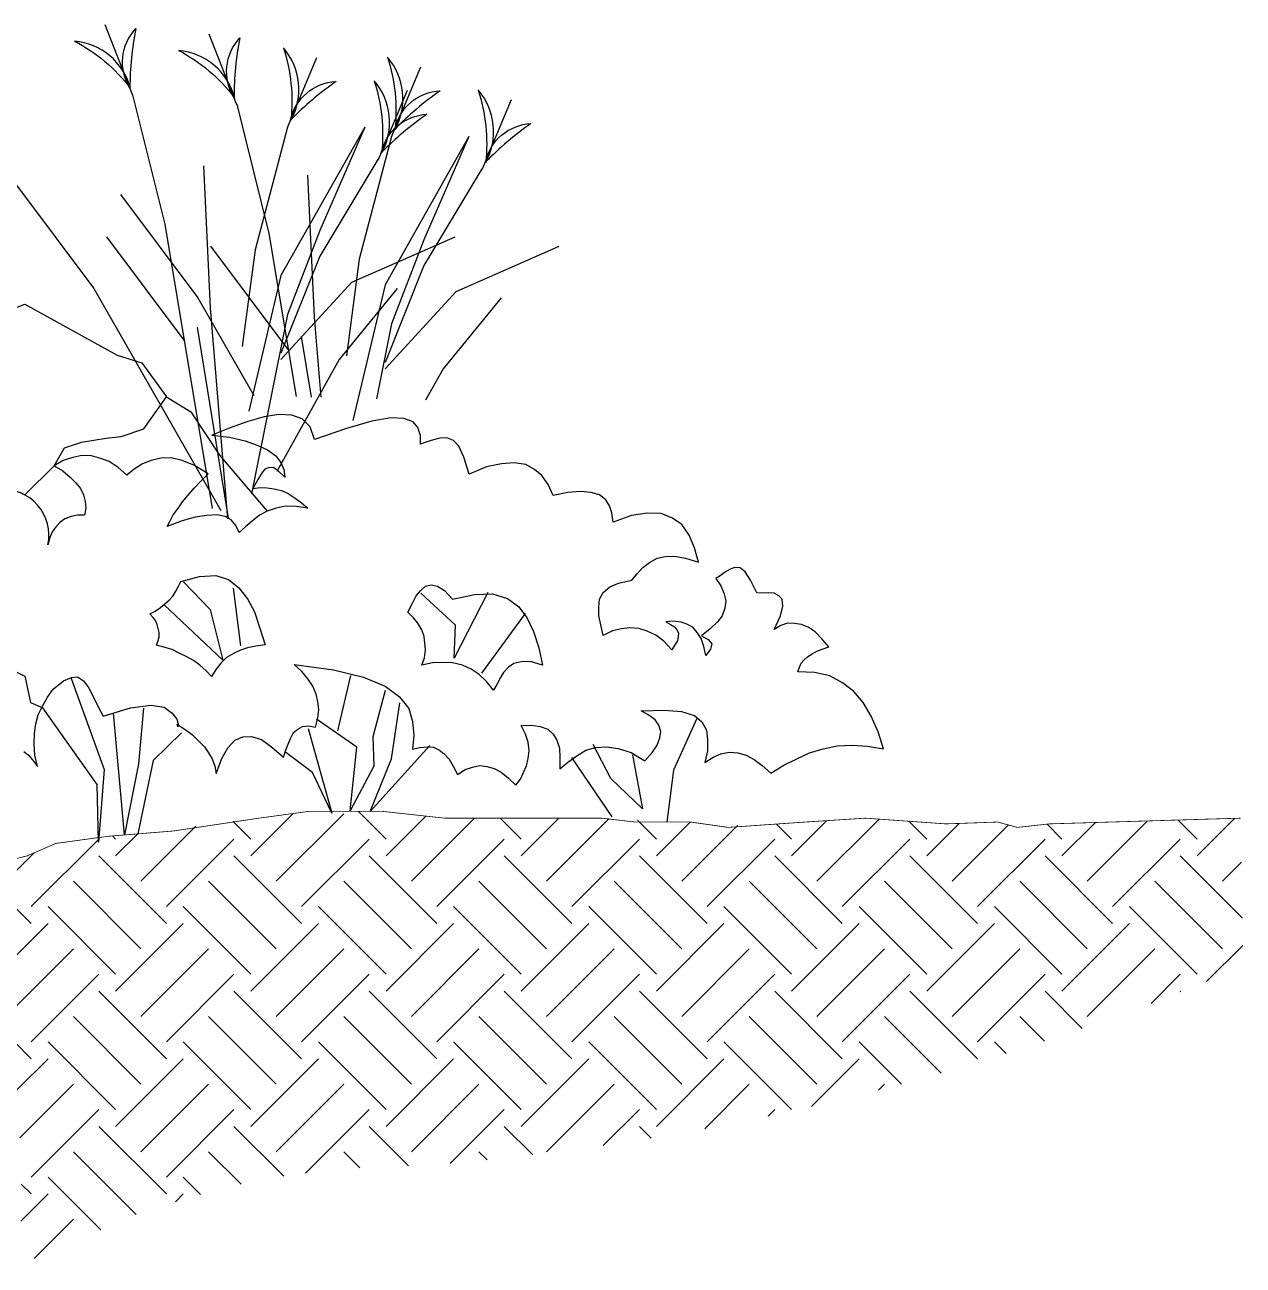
# Model space of a CAD drawing. Extents: x -90327 to 44268, y -9304 to 71606.
# Drawn here: x 12897 to 14490, y -8070 to -6448 of the extents above; entities that cross this region are included whole.
import ezdxf

# ---------------------------------------------------------------- set-up
doc = ezdxf.new("R2010")
doc.units = 0
doc.header["$LTSCALE"] = 10
doc.header["$MEASUREMENT"] = 0
doc.layers.get('0').update_dxf_attribs({"linetype": 'CONTINUOUS'})
for name, color, linetype in [('0-HATCH', 8, 'CONTINUOUS'), ('0-PLANTS', 1, 'CONTINUOUS'), ('0-ROCKS', 7, 'CONTINUOUS')]:
    doc.layers.add(name, color=color, linetype=linetype)

msp = doc.modelspace()

# ---------------------------------------------------------------- hatches: boundary and pattern name
at = {"layer": '0-HATCH'}
h = msp.add_hatch(dxfattribs=at)
h.set_pattern_fill('EARTH', color=256, scale=500, angle=45, style=0)
h.paths.add_polyline_path([(12844.5, -7592.5), (12844.5, -7592.5), (12844.5, -7592.5), (12844.5, -7592.5), (12844.5, -7592.5), (12844.5, -7592.5, 0.137891), (12812.6, -7565.8, 0.09421), (12781.5, -7558.3), (12828.6, -7550.8), (12882.8, -7539), (12907.6, -7531.5), (12936.9, -7518.7), (12991.6, -7511.2), (13004.5, -7509.4), (13044.5, -7506.1), (13235.5, -7481.2), (13268.1, -7476.7), (13310.6, -7476.7), (13321.9, -7476.1), (13330.5, -7476.7), (13363.8, -7476.7), (13445.4, -7485.6), (13650.7, -7485.6), (13736.2, -7490.7), (13767.3, -7490.7), (13805.3, -7496.1), (13866.5, -7494.2), (13916.6, -7490.7), (13987.9, -7486.1), (13995.9, -7485.6), (14077.7, -7491.4), (14116.1, -7492.5), (14153, -7491.3), (14168.6, -7490.7), (14194.2, -7497.7), (14236.2, -7493.1), (14486.5, -7485.6), (14489.8, -7679.5, -0.081494), (13415.2, -7940.1, 0.061625), (13145.7, -7971.9), (13052.7, -7999.1), (12888.8, -8070.1, -0.000543), (12890.9, -8068.9), (12892, -7941.8), (12888, -7871.8), (12884.3, -7806.8), (12872.2, -7797.2), (12839.2, -7784.3), (12834.3, -7724.5), (12844, -7687.6, 0.312361), (12844.5, -7592.5), (12844.5, -7592.5)])

# ---------------------------------------------------------------- linework, layer by layer
at = {"color": 1}
for p, q in [((13037.5, -6540.1), (13079.7, -6708.8)), ((13173.6, -6552.3), (13215.8, -6721)), ((13240, -6582.3), (13197.8, -6742.6)), ((13341.2, -6582.3), (13231.5, -6776.3)), ((13341.2, -6582.3), (13282.2, -6717.3)), ((13376.1, -6594.5), (13333.9, -6754.8)), ((13477.3, -6594.5), (13367.6, -6788.5)), ((13477.3, -6594.5), (13418.3, -6729.5)), ((13358.1, -6624.5), (13282.2, -6751)), ((13130.3, -6632.9), (13138.7, -6818.5)), ((13266.4, -6645.1), (13274.8, -6830.7)), ((13494.2, -6636.7), (13418.3, -6763.2)), ((12885.6, -6658.2), (12986.8, -6793.2)), ((13021.7, -6670.4), (13122.9, -6805.4)), ((13079.7, -6708.8), (13141.7, -7080.8)), ((13105, -6860.7), (13003.7, -6725.7)), ((13215.8, -6721), (13251.3, -6934.5)), ((13282.2, -6717.3), (13240, -6827)), ((13324.3, -6784.8), (13459.3, -6725.7)), ((13418.3, -6729.5), (13376.1, -6839.2)), ((13241.1, -6872.9), (13139.8, -6737.9)), ((13197.8, -6742.6), (13180.9, -6869.1)), ((13460.4, -6797), (13595.4, -6737.9)), ((13282.2, -6751), (13231.5, -6877.6)), ((13333.9, -6754.8), (13317, -6881.3)), ((13231.5, -6776.3), (13189.3, -6953.5)), ((13418.3, -6763.2), (13367.6, -6889.8)), ((12986.8, -6793.2), (13152.7, -7083.5)), ((13231.5, -6886), (13324.3, -6784.8)), ((13383.4, -6793.2), (13307.5, -6886)), ((13367.6, -6788.5), (13325.4, -6965.7)), ((13122.9, -6805.4), (13195.8, -6933)), ((13367.6, -6898.2), (13460.4, -6797)), ((13519.5, -6805.4), (13443.6, -6898.2)), ((13138.7, -6818.5), (13161.7, -7094.2)), ((13240, -6827), (13193, -7061.6)), ((13274.8, -6830.7), (13283.6, -6935.4)), ((13376.1, -6839.2), (13356.4, -6937.5)), ((13121.8, -6843.8), (13162.5, -7093.4)), ((13257.9, -6856), (13270.8, -6935.1)), ((13307.5, -6886), (13226.2, -7032.2)), ((13443.6, -6898.2), (13420.7, -6939.3))]:
    msp.add_line(p, q, dxfattribs=at)
for points in [[(13037.8, -6540.9), (13001.6, -6448.4)], [(13173.9, -6553.1), (13137.7, -6460.6)], [(13240, -6582.6), (13278.3, -6491)], [(13376.1, -6594.8), (13414.4, -6503.2)], [(13358.6, -6625.5), (13396.9, -6533.9)], [(13494.7, -6637.7), (13533, -6546.1)]]:
    msp.add_lwpolyline(points, dxfattribs=at)
for points in [[(13034, -6531.1, -0.339753), (13041.6, -6453.4, 0.048309), (13034, -6531.1)], [(13034.5, -6530.9, 0.313312), (12961.6, -6469.6, -0.105216), (13034.5, -6530.9)], [(13170.1, -6543.3, -0.339753), (13177.7, -6465.6, 0.048309), (13170.1, -6543.3)], [(13170.6, -6543.1, 0.313312), (13097.7, -6481.8, -0.105216), (13170.6, -6543.1)], [(13244.5, -6573.2, 0.313312), (13234.7, -6478.5, -0.105216), (13244.5, -6573.2)], [(13380.6, -6585.4, 0.313312), (13370.8, -6490.7, -0.105216), (13380.6, -6585.4)], [(13244.1, -6573, -0.339753), (13303.6, -6522.4, 0.048309), (13244.1, -6573)], [(13363.1, -6616.1, 0.313312), (13353.3, -6521.4, -0.105216), (13363.1, -6616.1)], [(13380.2, -6585.2, -0.339753), (13439.7, -6534.6, 0.048309), (13380.2, -6585.2)], [(13499.2, -6628.3, 0.313312), (13489.4, -6533.6, -0.105216), (13499.2, -6628.3)], [(13362.7, -6615.9, -0.339753), (13422.2, -6565.3, 0.048309), (13362.7, -6615.9)], [(13498.8, -6628.1, -0.339753), (13558.3, -6577.5, 0.048309), (13498.8, -6628.1)]]:
    msp.add_lwpolyline(points, format="xyb", dxfattribs=at)
at = {"color": 4, "const_width": 1}
msp.add_lwpolyline([(14486.5, -7485.6), (14236.2, -7493.1), (14194.2, -7497.7), (14168.6, -7490.7), (14100.9, -7493.1), (13995.9, -7485.6), (13916.6, -7490.7), (13816.3, -7497.7), (13767.3, -7490.7), (13695, -7490.7), (13650.7, -7485.6), (13445.4, -7485.6), (13363.8, -7476.7), (13268.1, -7476.7), (13202.8, -7485.6), (13090.8, -7502.4), (13004.5, -7509.4), (12936.9, -7518.7), (12899.5, -7535), (12841.2, -7549), (12775.9, -7558.3)], dxfattribs=at)
at = {"layer": '0-PLANTS'}
for points in [[(12895.2, -7398.4), (12900.7, -7402.9), (12906.6, -7409.5), (12913, -7418.2), (12913, -7418.2), (12909.7, -7403.2), (12908.9, -7388.7), (12909.3, -7375.1), (12911, -7362.3), (12914.1, -7350.4), (12919.5, -7339.1), (12926, -7327.6), (12933.8, -7316.9), (12933.8, -7316.9), (12947.3, -7306.1), (12957.6, -7301.6), (12965.3, -7301), (12973.2, -7306.1), (12979.6, -7314.8), (12985.1, -7324.9), (12991.4, -7338.2), (12998.9, -7352.3), (12998.9, -7352.3), (13034.8, -7341.2), (13061.1, -7337.7), (13078.6, -7340.7), (13089.3, -7348.5), (13095.5, -7356.2), (13096.9, -7362.6), (13096.5, -7366.1), (13095.8, -7362.9), (13095.8, -7362.9), (13106.3, -7369.6), (13115.7, -7376.6), (13124.2, -7384.9), (13131.5, -7392.3), (13136.6, -7400.2), (13141.7, -7408.1), (13144.8, -7417.6), (13146.9, -7427.3), (13146.9, -7427.3), (13154, -7407.7), (13162.1, -7393.6), (13171.3, -7383.7), (13181.6, -7379.2), (13192.8, -7379), (13206, -7382.9), (13219.3, -7392.4), (13234.7, -7406), (13234.7, -7406), (13237.3, -7397.5), (13241.1, -7388.8), (13244, -7381.5), (13248, -7373.8), (13253.7, -7369.2), (13259.7, -7365.7), (13267.5, -7365.1), (13276.8, -7366.5), (13276.8, -7366.5), (13279.8, -7354.6), (13281, -7344.2), (13279.7, -7333.2), (13277.6, -7323.5), (13273.1, -7313.2), (13266.5, -7303.4), (13258.8, -7293.8), (13248.9, -7284.7), (13248.9, -7284.7), (13300, -7291.6), (13339.2, -7301.2), (13367.7, -7313), (13386.5, -7327), (13398.8, -7342.3), (13403.6, -7359.3), (13405.2, -7377), (13403.5, -7395.3), (13403.5, -7395.3), (13413.2, -7393.2), (13423.1, -7392.2), (13431.1, -7392.7), (13438.7, -7396.7), (13445.5, -7402), (13451.4, -7408.6), (13456.7, -7417.6), (13462.5, -7428.7), (13462.5, -7428.7), (13472.4, -7422.1), (13481.8, -7418.9), (13491.5, -7416.8), (13500.8, -7418.2), (13510.3, -7420.6), (13519.3, -7425.5), (13528.9, -7433.5), (13538.7, -7442.6), (13538.7, -7442.6), (13544.9, -7434.6), (13548.6, -7425.9), (13552.4, -7417.2), (13554.8, -7407.6), (13555.9, -7397.2), (13554.7, -7386.3), (13551.3, -7375.7), (13545.5, -7364.6), (13545.5, -7364.6), (13558.9, -7364), (13570.6, -7365.9), (13580.3, -7369.4), (13587.3, -7375.8), (13592.4, -7383.7), (13595.8, -7394.2), (13596.2, -7406.5), (13596, -7421.2), (13596, -7421.2), (13606.5, -7412.2), (13618.2, -7404), (13630.2, -7396.9), (13642.9, -7393.1), (13657.3, -7392.2), (13672.5, -7394.5), (13689.4, -7399.9), (13707.5, -7410.6), (13707.5, -7410.6), (13717.4, -7399.4), (13723.3, -7390.3), (13726.9, -7380.5), (13728.4, -7372.3), (13725.5, -7363.9), (13720.7, -7357.1), (13712.6, -7350.9), (13702.3, -7345.3), (13702.3, -7345.3), (13732.5, -7344.4), (13755.4, -7346.2), (13772.4, -7351.5), (13782, -7359.6), (13787.8, -7370.7), (13789.3, -7382.8), (13789.1, -7397.4), (13785.6, -7412.8), (13785.6, -7412.8), (13796.5, -7406), (13806.8, -7401.5), (13817.6, -7399.2), (13829, -7400), (13839.9, -7403.3), (13850.1, -7409), (13860.8, -7416.8), (13872, -7426.8), (13872, -7426.8), (13888.9, -7416.4), (13906.2, -7408.1), (13922.5, -7400.1), (13940.6, -7395), (13958.9, -7391.1), (13978.9, -7390.1), (13998.4, -7391.5), (14019.4, -7394.9), (14019.4, -7394.9), (14012.3, -7372.8), (14003.4, -7352.2), (13992.7, -7334.2), (13980.6, -7319.9), (13965.8, -7308.5), (13949.2, -7299.7), (13929.1, -7295.1), (13907.5, -7294.1), (13907.5, -7294.1), (13909.5, -7288), (13911.8, -7283), (13915.4, -7278.9), (13920.1, -7274.5), (13926.1, -7270.9), (13932.1, -7267.4), (13939.4, -7264.7), (13947.7, -7261.7), (13947.7, -7261.7), (13938.7, -7251.3), (13929.9, -7242), (13920.8, -7236.1), (13912.1, -7232.3), (13902.8, -7230.9), (13893.7, -7230.7), (13885.3, -7233.6), (13876.4, -7238.9), (13876.4, -7238.9), (13884.9, -7221.3), (13887.7, -7208.3), (13887, -7199.5), (13882.6, -7194.8), (13876.3, -7191.6), (13869.3, -7190.9), (13861.6, -7191.4), (13853.6, -7190.9), (13853.6, -7190.9), (13845.6, -7174.6), (13838.7, -7163.7), (13831.9, -7158.5), (13825, -7157.7), (13818.8, -7160.2), (13812.8, -7163.7), (13806, -7168.6), (13800, -7172.1), (13800, -7172.1), (13806.6, -7182), (13811.1, -7192.2), (13813.2, -7201.9), (13811.8, -7211.2), (13808.3, -7221), (13802.2, -7229.1), (13792.8, -7237.9), (13781.3, -7247.1), (13781.3, -7247.1), (13790.2, -7251.9), (13794.8, -7257.7), (13793, -7264.8), (13786.9, -7272.9), (13786.9, -7272.9), (13784.3, -7261.1), (13780.9, -7250.6), (13775.8, -7242.7), (13769.9, -7236.1), (13762.3, -7232.1), (13754.9, -7229.2), (13744.5, -7228), (13734.6, -7229.1), (13734.6, -7229.1), (13740.9, -7232.2), (13746.1, -7235.6), (13749.2, -7239.4), (13751.2, -7243.5), (13751.1, -7248), (13750.1, -7253.9), (13746.7, -7259.1), (13742.5, -7265.6), (13742.5, -7265.6), (13732.2, -7254.4), (13721.5, -7246.5), (13710.2, -7241.1), (13699.3, -7237.8), (13687.9, -7236.9), (13676.9, -7238.2), (13665.1, -7240.7), (13652.9, -7246.8), (13652.9, -7246.8), (13649.8, -7232.8), (13647.3, -7221), (13647.1, -7209.7), (13648.2, -7199.4), (13653, -7190.4), (13661.6, -7183), (13672.9, -7178.2), (13690.1, -7174.5), (13690.1, -7174.5), (13697.3, -7166.2), (13704.5, -7157.9), (13713.3, -7151.5), (13723.4, -7145.9), (13734.1, -7143.6), (13746.4, -7143.2), (13760.5, -7145.8), (13777.4, -7151.1), (13777.4, -7151.1), (13772.1, -7132), (13765.2, -7115.5), (13755.5, -7101.8), (13743.5, -7093.2), (13728.7, -7087.3), (13710.5, -7086.8), (13689.9, -7090.1), (13665.8, -7098.7), (13665.8, -7098.7), (13664.3, -7086.6), (13661.2, -7077.2), (13656.1, -7069.3), (13648, -7063.1), (13637.2, -7059.9), (13623.3, -7058.4), (13606.7, -7059.7), (13587.4, -7063.9), (13587.4, -7063.9), (13580.9, -7049.5), (13572.7, -7037.8), (13563.1, -7029.7), (13551.5, -7023.2), (13536.4, -7020.9), (13519.8, -7022.2), (13500.4, -7026.4), (13477.7, -7035.8), (13477.7, -7035.8), (13470.6, -7013.7), (13464.2, -6999.4), (13456.9, -6991.9), (13448.2, -6988.2), (13439.4, -6989), (13430.8, -6990.8), (13422.4, -6993.8), (13414, -6996.7), (13414, -6996.7), (13413.9, -6985.5), (13410.5, -6974.9), (13404.3, -6967.3), (13392.1, -6963.2), (13375.1, -6962.3), (13350.1, -6966.6), (13317.2, -6976), (13275.4, -6990.7), (13275.4, -6990.7), (13269.5, -6973.9), (13259.4, -6963.7), (13245.9, -6958.8), (13228.9, -6958), (13209.3, -6961.1), (13188, -6966.8), (13165, -6975.2), (13141.2, -6984.8), (13141.2, -6984.8), (13164.4, -6987.7), (13184.5, -6992.3), (13200.4, -6997.9), (13214, -7004), (13224.7, -7011.8), (13231.1, -7020.5), (13235.4, -7029.7), (13236.4, -7039.7), (13236.4, -7039.7), (13227.9, -7031.4), (13221.3, -7027.2), (13214.6, -7027.5), (13210.6, -7029.5), (13206.1, -7035), (13201.9, -7041.5), (13198.8, -7047.8), (13194.6, -7054.4), (13194.6, -7054.4), (13204.5, -7053.3), (13213.5, -7053.6), (13222.8, -7055), (13232.4, -7057.4), (13241.1, -7061.2), (13250.2, -7067.1), (13258.3, -7073.2), (13266.6, -7080.4), (13266.6, -7080.4), (13251.5, -7078.1), (13236.8, -7077.9), (13225, -7080.4), (13213.4, -7084.1), (13203.3, -7089.6), (13193.7, -7097.3), (13185.2, -7104.8), (13176.7, -7112.3), (13176.7, -7112.3), (13172.4, -7103.1), (13166.3, -7095.4), (13158.7, -7091.4), (13148, -7089.2), (13134.7, -7089.8), (13119.4, -7092), (13102.4, -7096.8), (13082.7, -7104.5), (13082.7, -7104.5), (13086.6, -7096.9), (13090.6, -7089.2), (13096.8, -7081.2), (13102.7, -7072), (13109.9, -7063.7), (13117.9, -7054.1), (13126.2, -7045.5), (13136.4, -7035.4), (13136.4, -7035.4), (13118.3, -7024.7), (13102.2, -7018), (13087.9, -7014.4), (13074.6, -7015), (13061.7, -7017.8), (13050.3, -7022.5), (13039.4, -7029.4), (13029.8, -7037.1), (13029.8, -7037.1), (13018.6, -7027.1), (13006.9, -7019.5), (12995.8, -7015.2), (12983.9, -7012.1), (12971.3, -7011.5), (12959.5, -7014), (12946.8, -7017.9), (12934.8, -7025), (12934.8, -7025), (12946.4, -7031.5), (12956, -7039.6), (12963.2, -7047), (12969.4, -7054.7), (12973.4, -7062.8), (12975.3, -7071.4), (12976.1, -7080.3), (12974.7, -7089.6), (12974.7, -7089.6), (12965.6, -7089.3), (12957, -7091.1), (12948.7, -7094.1), (12942.9, -7098.7), (12937.4, -7104.4), (12932.1, -7111.2), (12929.2, -7118.6), (12926.8, -7128.1)], [(13210.7, -7259.2), (13210.7, -7259.2), (13198.7, -7260.6), (13187.9, -7263), (13178.5, -7266.1), (13169.3, -7270.4), (13160.3, -7275.7), (13152.8, -7283), (13146.7, -7291), (13140.8, -7300.2), (13140.8, -7300.2), (13133.6, -7292.8), (13125.3, -7285.6), (13117.2, -7279.4), (13108.2, -7274.6), (13098.2, -7270), (13089.3, -7265.2), (13078.5, -7261.9), (13068.9, -7259.5), (13068.9, -7259.5), (13071, -7253.4), (13072.2, -7248.6), (13072.1, -7243), (13071, -7237.6), (13069.8, -7232.3), (13067.6, -7227.1), (13064.5, -7223.3), (13060.1, -7218.6), (13060.1, -7218.6), (13067.1, -7214.8), (13074, -7210), (13079.7, -7205.3), (13085.5, -7200.7), (13089.9, -7195.2), (13094.1, -7188.7), (13097.3, -7182.4), (13100.4, -7176.1), (13100.4, -7176.1), (13124.9, -7169.6), (13146.1, -7168.4), (13163, -7173.8), (13176.5, -7184.4), (13187.6, -7198.9), (13196.9, -7216), (13203.7, -7237), (13210.7, -7259.2)], [(13103.9, -7176.5), (13138.8, -7212.8), (13155.4, -7279), (13078.9, -7206.6)], [(13573.4, -7285.4), (13573.4, -7285.4), (13557.8, -7280.9), (13545.5, -7281.3), (13535.8, -7283.4), (13529, -7288.2), (13522.6, -7295.2), (13518.4, -7301.8), (13513.6, -7310.7), (13509.6, -7318.3), (13509.6, -7318.3), (13500.3, -7306.8), (13490.5, -7297.7), (13480, -7291), (13468.7, -7285.5), (13455.7, -7282.7), (13443.2, -7282), (13429.8, -7282.7), (13415.8, -7285.7), (13415.8, -7285.7), (13419.3, -7275.9), (13420.5, -7265.6), (13419.7, -7256.7), (13418.9, -7247.9), (13415.9, -7239.5), (13410.6, -7230.5), (13404.7, -7223.9), (13397.4, -7216.5), (13397.4, -7216.5), (13402.9, -7205.2), (13408.5, -7194.9), (13413.8, -7188.2), (13420.4, -7182.2), (13428, -7180.6), (13436.2, -7182.2), (13445.3, -7188.1), (13455.7, -7199.4), (13455.7, -7199.4), (13484.7, -7193.1), (13508.2, -7192.5), (13527.5, -7198.5), (13542.2, -7208.8), (13553.2, -7223.3), (13561.7, -7241.7), (13568.5, -7262.8), (13573.4, -7285.4)], [(13168.8, -7184.9), (13178.4, -7260.5)], [(13502.2, -7190.4), (13457.8, -7276.6), (13459.7, -7233.4), (13414.5, -7191.4)], [(13550.9, -7218.2), (13493.5, -7295.9)], [(12956.5, -7301.8), (13000.5, -7421.8), (12993, -7517.2), (12991.3, -7441.8), (12920, -7341.3)], [(13306, -7371.4), (13323, -7299)], [(13367.8, -7318.6), (13351.7, -7379.5), (13353.1, -7417.5), (13321.9, -7476.1), (13330.9, -7393), (13277.9, -7356.1)], [(13051.9, -7342), (13045, -7414.4), (13026.9, -7507.6), (13012.7, -7348.2)], [(13426.1, -7390.5), (13348.2, -7476.7), (13375.9, -7408.1), (13387, -7334.7)], [(13775.5, -7355.3), (13745, -7422.7), (13736.2, -7490.7)], [(13101.6, -7374), (13064.4, -7410.2), (13044.5, -7506.1)], [(13267.1, -7368.6), (13297.8, -7479), (13272.7, -7425.9), (13237.8, -7399.7)], [(13691.2, -7402.9), (13704.1, -7473.3), (13662.9, -7433.8), (13639.8, -7389.2)], [(13664.8, -7484), (13612, -7406.5)]]:
    msp.add_lwpolyline(points, dxfattribs=at)
msp.add_arc((12868, -7115.7), 60, 348.0456, 94.1032, dxfattribs=at)
at = {"layer": '0-ROCKS'}
msp.add_lwpolyline([(12758.1, -6905.1), (12790.2, -6890.3), (12807.5, -6870.5), (12864.3, -6826.1), (12896.5, -6813.7), (13017.5, -6880.4), (13049.6, -6890.3), (13081.7, -6934.7), (13113.8, -6954.4), (13150.9, -7011.2), (13213.4, -7084.1)], dxfattribs=at)
at = {"layer": '0-ROCKS', "color": 8}
for points in [[(12896.6, -7062.9), (12934.8, -7025), (12948.3, -7001.3), (12970.6, -6993.9), (13002.7, -6989), (13022.4, -6986.5), (13052.1, -6976.7), (13081.7, -6934.7)], [(12818.7, -7194), (12847.1, -7260.5), (12852, -7277.8), (12852, -7277.8), (12896.5, -7300), (12903.9, -7334.6), (12920, -7341.3)]]:
    msp.add_lwpolyline(points, dxfattribs=at)

doc.saveas('drawing.dxf')
